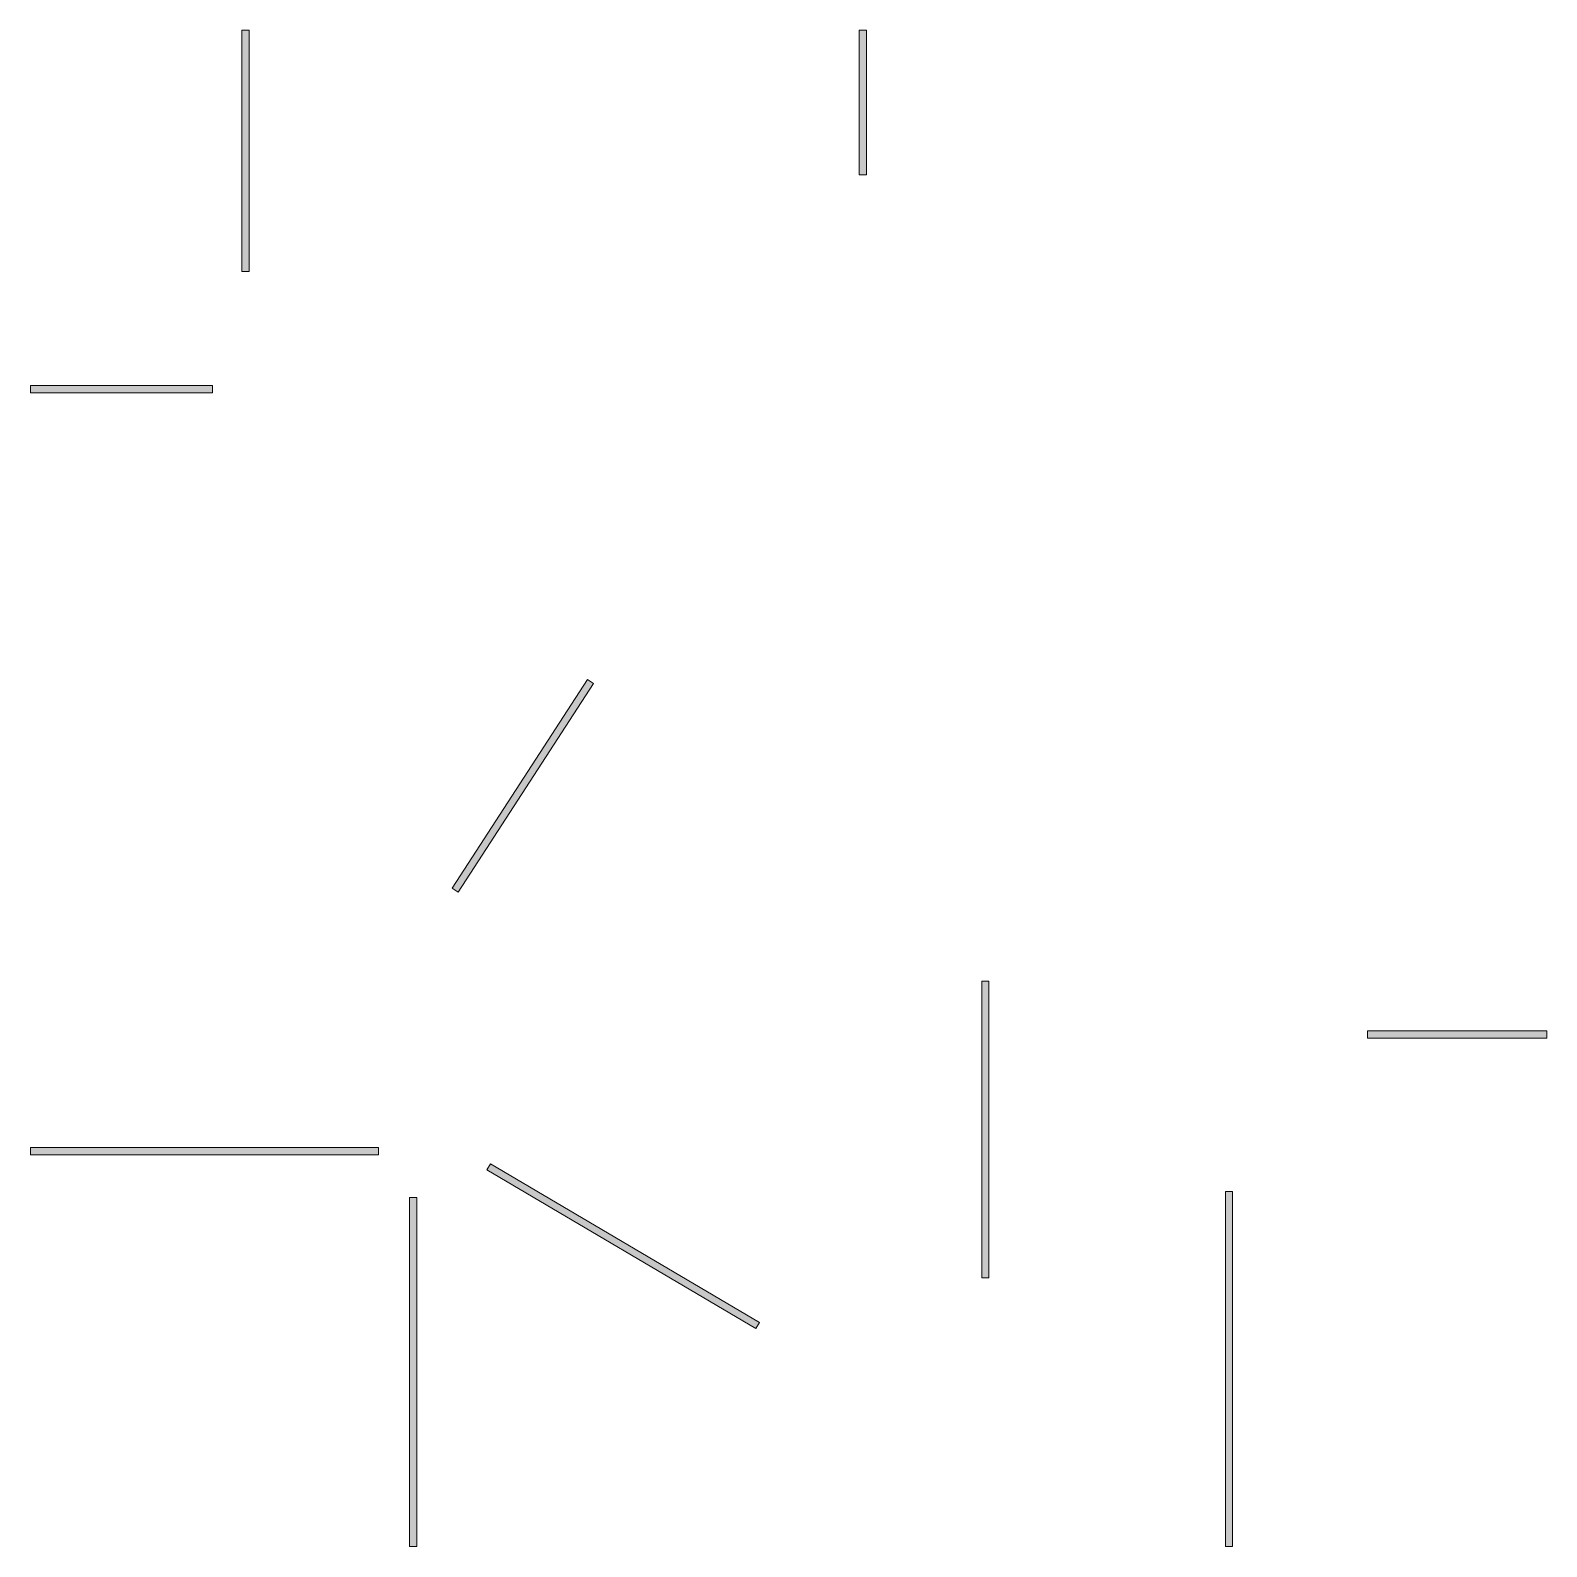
# Model space of a CAD drawing. Header units: inches. Extents: x -15 to 165, y -75 to 105.
import ezdxf

# ---------------------------------------------------------------- set-up
doc = ezdxf.new("R2010")
doc.units = ezdxf.units.IN
doc.header["$MEASUREMENT"] = 0
doc.layers.add('Livello 5', color=7, linetype='Continuous')

msp = doc.modelspace()

# ---------------------------------------------------------------- hatches: boundary and pattern name
at = {"layer": 'Livello 5', "true_color": 0xffffff}
h = msp.add_hatch(color=7, dxfattribs=at)
h.dxf.hatch_style = 2
h.paths.add_polyline_path([(10.76, 76.19), (9.91, 76.19), (9.91, 104.82), (10.76, 104.82)])
h = msp.add_hatch(color=7, dxfattribs=at)
h.dxf.hatch_style = 2
h.paths.add_polyline_path([(84.04, 87.67), (83.19, 87.67), (83.19, 104.82), (84.04, 104.82)])
h = msp.add_hatch(color=7, dxfattribs=at)
h.dxf.hatch_style = 2
h.paths.add_polyline_path([(6.43, 61.8), (-15.21, 61.8), (-15.21, 62.65), (6.43, 62.65)])
h = msp.add_hatch(color=7, dxfattribs=at)
h.dxf.hatch_style = 2
h.paths.add_polyline_path([(35.57, 2.53), (34.85, 3), (50.93, 27.74), (51.64, 27.28)])
h = msp.add_hatch(color=7, dxfattribs=at)
h.dxf.hatch_style = 2
h.paths.add_polyline_path([(98.58, -43.26), (97.73, -43.26), (97.73, -8.07), (98.58, -8.07)])
h = msp.add_hatch(color=7, dxfattribs=at)
h.dxf.hatch_style = 2
h.paths.add_polyline_path([(164.79, -14.81), (143.52, -14.81), (143.52, -13.96), (164.79, -13.96)])
h = msp.add_hatch(color=7, dxfattribs=at)
h.dxf.hatch_style = 2
h.paths.add_polyline_path([(26.13, -28.66), (-15.21, -28.66), (-15.21, -27.81), (26.13, -27.81)])
h = msp.add_hatch(color=7, dxfattribs=at)
h.dxf.hatch_style = 2
h.paths.add_polyline_path([(70.92, -49.3), (38.99, -30.46), (39.42, -29.73), (71.35, -48.56)])
h = msp.add_hatch(color=7, dxfattribs=at)
h.dxf.hatch_style = 2
h.paths.add_polyline_path([(30.65, -75.18), (29.8, -75.18), (29.8, -33.72), (30.65, -33.72)])
h = msp.add_hatch(color=7, dxfattribs=at)
h.dxf.hatch_style = 2
h.paths.add_polyline_path([(127.51, -75.18), (126.66, -75.18), (126.66, -33.02), (127.51, -33.02)])

# ---------------------------------------------------------------- linework, layer by layer
at = {"layer": 'Livello 5', "lineweight": 0}
for points in [[(10.76, 76.19), (9.91, 76.19), (9.91, 104.82), (10.76, 104.82), (10.76, 76.19)], [(84.04, 87.67), (83.19, 87.67), (83.19, 104.82), (84.04, 104.82), (84.04, 87.67)], [(6.43, 61.8), (-15.21, 61.8), (-15.21, 62.65), (6.43, 62.65), (6.43, 61.8)], [(35.57, 2.53), (34.85, 3), (50.93, 27.74), (51.64, 27.28), (35.57, 2.53)], [(98.58, -43.26), (97.73, -43.26), (97.73, -8.07), (98.58, -8.07), (98.58, -43.26)], [(164.79, -14.81), (143.52, -14.81), (143.52, -13.96), (164.79, -13.96), (164.79, -14.81)], [(26.13, -28.66), (-15.21, -28.66), (-15.21, -27.81), (26.13, -27.81), (26.13, -28.66)], [(70.92, -49.3), (38.99, -30.46), (39.42, -29.73), (71.35, -48.56), (70.92, -49.3)], [(30.65, -75.18), (29.8, -75.18), (29.8, -33.72), (30.65, -33.72), (30.65, -75.18)], [(127.51, -75.18), (126.66, -75.18), (126.66, -33.02), (127.51, -33.02), (127.51, -75.18)]]:
    msp.add_lwpolyline(points, dxfattribs=at)

doc.saveas('drawing.dxf')
